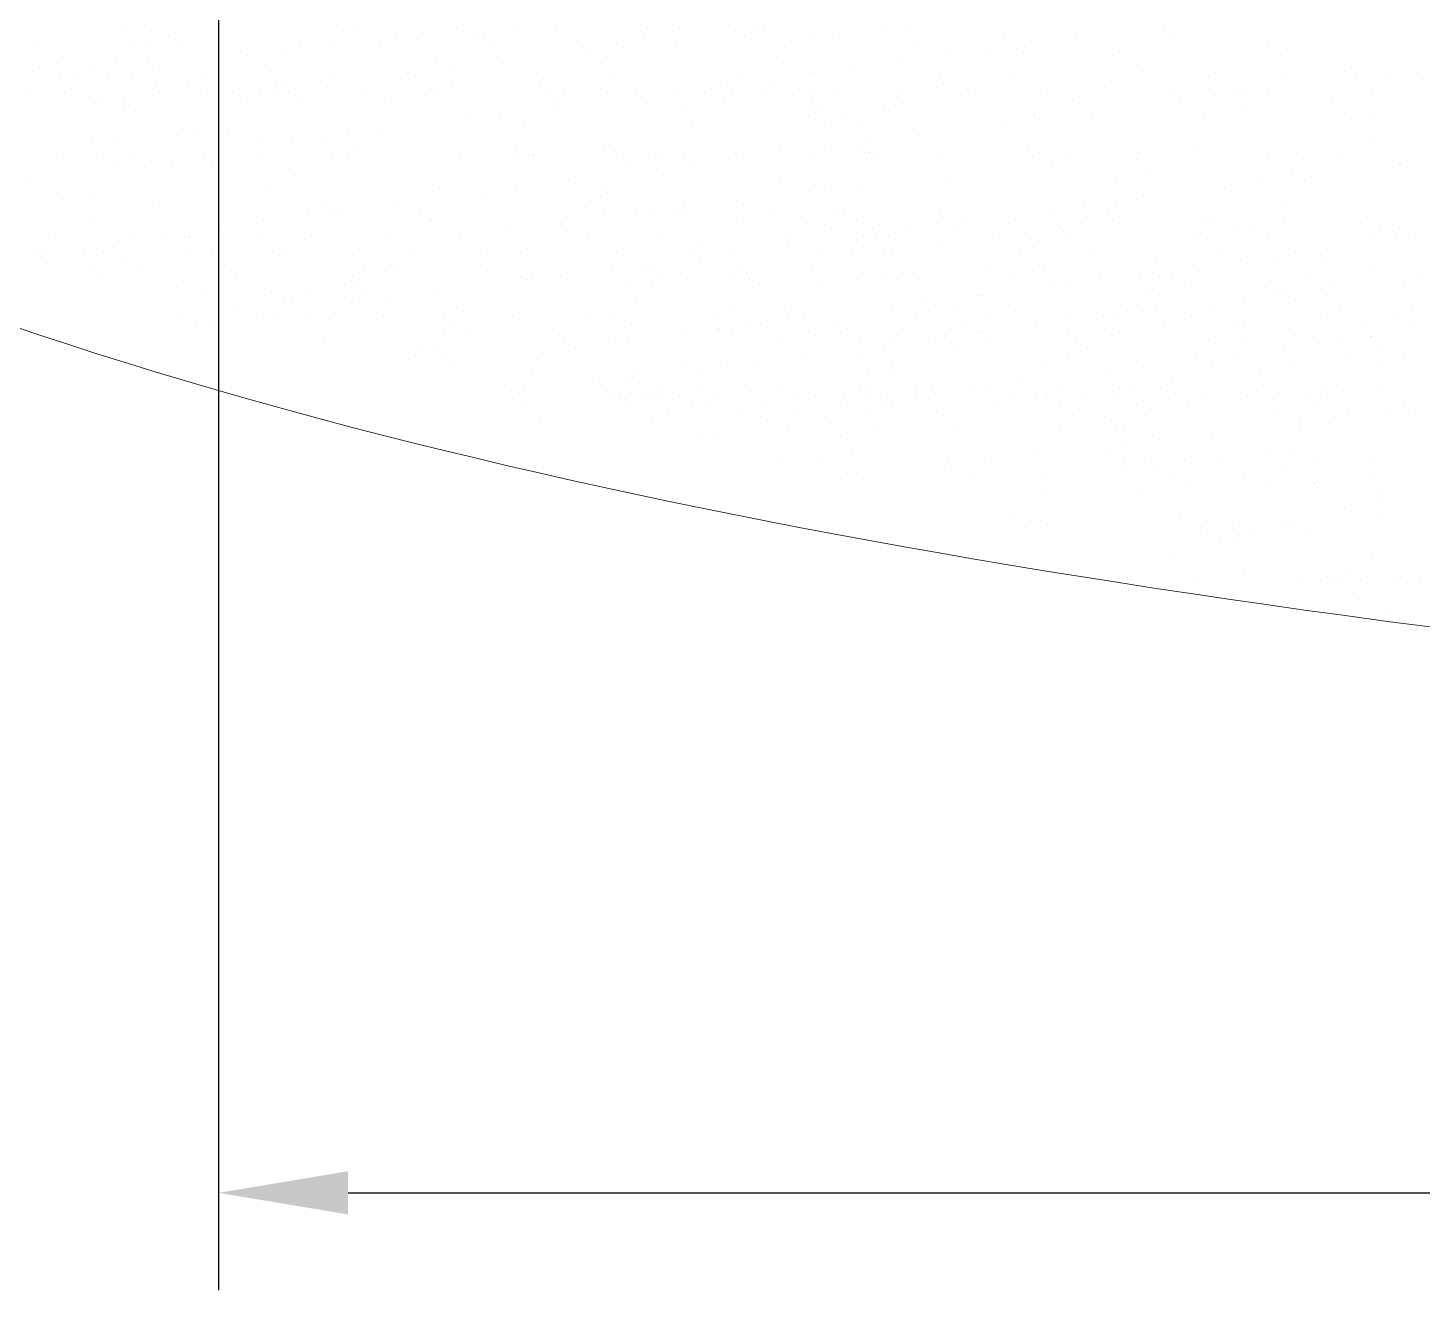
# Model space of a CAD drawing. Header units: millimetres. Extents: x 3165 to 3759, y 1184 to 1604.
# Drawn here: x 3245.14 to 3266.63, y 1359.72 to 1379.19 of the extents above; entities that cross this region are included whole.
import ezdxf

# ---------------------------------------------------------------- set-up
doc = ezdxf.new("R2010")
doc.units = ezdxf.units.MM
doc.layers.add('2', color=2, linetype='Continuous', lineweight=18, true_color=0xffff00)
doc.layers.add('LAYER2', color=2, linetype='Continuous', lineweight=25)

msp = doc.modelspace()

# ---------------------------------------------------------------- linework, layer by layer
at = {"layer": '2'}
for p, q in [((3246.651, 1379.185), (3246.651, 1379.185)), ((3247.043, 1379.145), (3247.043, 1379.145)), ((3247.301, 1379.052), (3247.301, 1379.052)), ((3250.002, 1379.149), (3250.002, 1379.149)), ((3250.158, 1379.151), (3250.158, 1379.151)), ((3250.812, 1379.09), (3250.812, 1379.09)), ((3251.223, 1379.117), (3251.223, 1379.117)), ((3251.744, 1379.185), (3251.744, 1379.185)), ((3252.029, 1379.081), (3252.029, 1379.081)), ((3252.165, 1379.061), (3252.165, 1379.061)), ((3252.619, 1379.182), (3252.619, 1379.182)), ((3253.272, 1379.156), (3253.272, 1379.156)), ((3254.646, 1379.114), (3254.646, 1379.114)), ((3254.689, 1379.17), (3254.689, 1379.17)), ((3255.177, 1379.17), (3255.177, 1379.17)), ((3256.041, 1379.142), (3256.041, 1379.142)), ((3256.193, 1379.073), (3256.193, 1379.073)), ((3256.386, 1379.162), (3256.386, 1379.162)), ((3256.498, 1379.164), (3256.498, 1379.164)), ((3257.204, 1379.102), (3257.204, 1379.102)), ((3257.545, 1379.044), (3257.545, 1379.044)), ((3258.374, 1379.176), (3258.374, 1379.176)), ((3258.69, 1379.136), (3258.69, 1379.136)), ((3260.194, 1379.038), (3260.194, 1379.038)), ((3262.668, 1379.184), (3262.668, 1379.184)), ((3262.75, 1379.048), (3262.75, 1379.048)), ((3245.221, 1378.903), (3245.221, 1378.903)), ((3246.77, 1378.996), (3246.77, 1378.996)), ((3247.031, 1378.919), (3247.031, 1378.919)), ((3247.465, 1378.876), (3247.465, 1378.876)), ((3249.052, 1378.831), (3249.052, 1378.831)), ((3249.328, 1378.983), (3249.328, 1378.983)), ((3249.865, 1378.938), (3249.865, 1378.938)), ((3250.579, 1378.882), (3250.579, 1378.882)), ((3252.317, 1378.992), (3252.317, 1378.992)), ((3253.693, 1378.888), (3253.693, 1378.888)), ((3253.806, 1378.809), (3253.806, 1378.809)), ((3254.327, 1378.878), (3254.327, 1378.878)), ((3255.14, 1378.985), (3255.14, 1378.985)), ((3256.808, 1378.893), (3256.808, 1378.893)), ((3258.874, 1378.967), (3258.874, 1378.967)), ((3259.976, 1378.83), (3259.976, 1378.83)), ((3260.379, 1378.869), (3260.379, 1378.869)), ((3260.497, 1378.899), (3260.497, 1378.899)), ((3261.31, 1379.006), (3261.31, 1379.006)), ((3264.255, 1378.95), (3264.255, 1378.95)), ((3264.557, 1378.853), (3264.557, 1378.853)), ((3245.673, 1378.74), (3245.673, 1378.74)), ((3246.5, 1378.682), (3246.5, 1378.682)), ((3246.995, 1378.656), (3246.995, 1378.656)), ((3247.173, 1378.584), (3247.173, 1378.584)), ((3248.531, 1378.762), (3248.531, 1378.762)), ((3248.804, 1378.616), (3248.804, 1378.616)), ((3251.422, 1378.65), (3251.422, 1378.65)), ((3252.448, 1378.631), (3252.448, 1378.631)), ((3253.98, 1378.638), (3253.98, 1378.638)), ((3256.681, 1378.735), (3256.681, 1378.735)), ((3258.618, 1378.651), (3258.618, 1378.651)), ((3259.298, 1378.768), (3259.298, 1378.768)), ((3261.856, 1378.756), (3261.856, 1378.756)), ((3245.212, 1378.51), (3245.212, 1378.51)), ((3245.62, 1378.425), (3245.62, 1378.425)), ((3245.84, 1378.408), (3245.84, 1378.408)), ((3246.103, 1378.519), (3246.103, 1378.519)), ((3246.36, 1378.477), (3246.36, 1378.477)), ((3246.75, 1378.478), (3246.75, 1378.478)), ((3247.622, 1378.381), (3247.622, 1378.381)), ((3247.877, 1378.469), (3247.877, 1378.469)), ((3249.865, 1378.484), (3249.865, 1378.484)), ((3250.991, 1378.475), (3250.991, 1378.475)), ((3251.114, 1378.455), (3251.114, 1378.455)), ((3251.635, 1378.524), (3251.635, 1378.524)), ((3252.979, 1378.489), (3252.979, 1378.489)), ((3254.105, 1378.481), (3254.105, 1378.481)), ((3256.093, 1378.495), (3256.093, 1378.495)), ((3257.219, 1378.486), (3257.219, 1378.486)), ((3257.284, 1378.476), (3257.284, 1378.476)), ((3257.805, 1378.544), (3257.805, 1378.544)), ((3259.207, 1378.5), (3259.207, 1378.5)), ((3260.333, 1378.492), (3260.333, 1378.492)), ((3262.321, 1378.506), (3262.321, 1378.506)), ((3263.447, 1378.498), (3263.447, 1378.498)), ((3264.466, 1378.397), (3264.466, 1378.397)), ((3265.435, 1378.512), (3265.435, 1378.512)), ((3265.604, 1378.421), (3265.604, 1378.421)), ((3266.124, 1378.489), (3266.124, 1378.489)), ((3266.561, 1378.503), (3266.561, 1378.503)), ((3245.184, 1378.195), (3245.184, 1378.195)), ((3245.805, 1378.257), (3245.805, 1378.257)), ((3247.125, 1378.328), (3247.125, 1378.328)), ((3247.172, 1378.209), (3247.172, 1378.209)), ((3247.806, 1378.212), (3247.806, 1378.212)), ((3248.298, 1378.201), (3248.298, 1378.201)), ((3248.712, 1378.16), (3248.712, 1378.16)), ((3248.943, 1378.169), (3248.943, 1378.169)), ((3248.974, 1378.352), (3248.974, 1378.352)), ((3249.126, 1378.283), (3249.126, 1378.283)), ((3249.159, 1378.184), (3249.159, 1378.184)), ((3249.756, 1378.276), (3249.756, 1378.276)), ((3250.286, 1378.215), (3250.286, 1378.215)), ((3251.412, 1378.206), (3251.412, 1378.206)), ((3251.682, 1378.293), (3251.682, 1378.293)), ((3253.035, 1378.264), (3253.035, 1378.264)), ((3253.187, 1378.195), (3253.187, 1378.195)), ((3253.4, 1378.221), (3253.4, 1378.221)), ((3253.971, 1378.245), (3253.971, 1378.245)), ((3254.527, 1378.212), (3254.527, 1378.212)), ((3255.113, 1378.19), (3255.113, 1378.19)), ((3255.684, 1378.258), (3255.684, 1378.258)), ((3255.926, 1378.297), (3255.926, 1378.297)), ((3255.999, 1378.177), (3255.999, 1378.177)), ((3256.515, 1378.226), (3256.515, 1378.226)), ((3256.589, 1378.278), (3256.589, 1378.278)), ((3257.036, 1378.23), (3257.036, 1378.23)), ((3257.188, 1378.161), (3257.188, 1378.161)), ((3257.641, 1378.218), (3257.641, 1378.218)), ((3258.616, 1378.21), (3258.616, 1378.21)), ((3259.147, 1378.266), (3259.147, 1378.266)), ((3259.629, 1378.232), (3259.629, 1378.232)), ((3259.744, 1378.17), (3259.744, 1378.17)), ((3260.755, 1378.223), (3260.755, 1378.223)), ((3261.848, 1378.363), (3261.848, 1378.363)), ((3262.743, 1378.237), (3262.743, 1378.237)), ((3263.869, 1378.229), (3263.869, 1378.229)), ((3264.246, 1378.242), (3264.246, 1378.242)), ((3265.857, 1378.243), (3265.857, 1378.243)), ((3246.095, 1378.126), (3246.095, 1378.126)), ((3246.231, 1378.06), (3246.231, 1378.06)), ((3246.621, 1378.081), (3246.621, 1378.081)), ((3246.632, 1378.011), (3246.632, 1378.011)), ((3248.423, 1378.101), (3248.423, 1378.101)), ((3249.311, 1378.115), (3249.311, 1378.115)), ((3250.74, 1378.091), (3250.74, 1378.091)), ((3251.271, 1378.147), (3251.271, 1378.147)), ((3253.234, 1377.942), (3253.234, 1377.942)), ((3253.298, 1378.079), (3253.298, 1378.079)), ((3254.593, 1378.121), (3254.593, 1378.121)), ((3255.868, 1378.089), (3255.868, 1378.089)), ((3257.2, 1377.935), (3257.2, 1377.935)), ((3257.221, 1378.061), (3257.221, 1378.061)), ((3257.373, 1377.992), (3257.373, 1377.992)), ((3258.509, 1377.989), (3258.509, 1377.989)), ((3258.541, 1378.132), (3258.541, 1378.132)), ((3261.249, 1378.072), (3261.249, 1378.072)), ((3262.912, 1378.067), (3262.912, 1378.067)), ((3263.433, 1378.135), (3263.433, 1378.135)), ((3263.746, 1378.136), (3263.746, 1378.136)), ((3263.93, 1377.967), (3263.93, 1377.967)), ((3265.25, 1378.038), (3265.25, 1378.038)), ((3246.805, 1377.912), (3246.805, 1377.912)), ((3251.901, 1377.767), (3251.901, 1377.767)), ((3252.421, 1377.835), (3252.421, 1377.835)), ((3255.212, 1377.921), (3255.212, 1377.921)), ((3255.391, 1377.746), (3255.391, 1377.746)), ((3257.176, 1377.814), (3257.176, 1377.814)), ((3257.696, 1377.882), (3257.696, 1377.882)), ((3257.95, 1377.733), (3257.95, 1377.733)), ((3258.326, 1377.926), (3258.326, 1377.926)), ((3260.65, 1377.831), (3260.65, 1377.831)), ((3260.741, 1377.781), (3260.741, 1377.781)), ((3261.554, 1377.888), (3261.554, 1377.888)), ((3263.268, 1377.864), (3263.268, 1377.864)), ((3265.435, 1377.869), (3265.435, 1377.869)), ((3265.826, 1377.852), (3265.826, 1377.852)), ((3246.481, 1377.509), (3246.481, 1377.509)), ((3247.515, 1377.627), (3247.515, 1377.627)), ((3247.709, 1377.569), (3247.709, 1377.569)), ((3248.229, 1377.638), (3248.229, 1377.638)), ((3250.073, 1377.615), (3250.073, 1377.615)), ((3250.543, 1377.588), (3250.543, 1377.588)), ((3252.774, 1377.712), (3252.774, 1377.712)), ((3257.419, 1377.677), (3257.419, 1377.677)), ((3258.862, 1377.533), (3258.862, 1377.533)), ((3260.22, 1377.712), (3260.22, 1377.712)), ((3246.12, 1377.406), (3246.12, 1377.406)), ((3248.676, 1377.415), (3248.676, 1377.415)), ((3249.209, 1377.412), (3249.209, 1377.412)), ((3249.73, 1377.481), (3249.73, 1377.481)), ((3250.181, 1377.317), (3250.181, 1377.317)), ((3252.678, 1377.381), (3252.678, 1377.381)), ((3254.03, 1377.352), (3254.03, 1377.352)), ((3256.738, 1377.292), (3256.738, 1377.292)), ((3257.529, 1377.358), (3257.529, 1377.358)), ((3257.941, 1377.341), (3257.941, 1377.341)), ((3258.049, 1377.426), (3258.049, 1377.426)), ((3260.559, 1377.374), (3260.559, 1377.374)), ((3263.117, 1377.362), (3263.117, 1377.362)), ((3265.818, 1377.459), (3265.818, 1377.459)), ((3245.576, 1377.236), (3245.576, 1377.236)), ((3246.305, 1377.237), (3246.305, 1377.237)), ((3246.702, 1377.228), (3246.702, 1377.228)), ((3247.038, 1377.127), (3247.038, 1377.127)), ((3247.364, 1377.125), (3247.364, 1377.125)), ((3247.851, 1377.234), (3247.851, 1377.234)), ((3248.69, 1377.242), (3248.69, 1377.242)), ((3249.816, 1377.233), (3249.816, 1377.233)), ((3250.065, 1377.222), (3250.065, 1377.222)), ((3251.804, 1377.248), (3251.804, 1377.248)), ((3252.682, 1377.256), (3252.682, 1377.256)), ((3252.862, 1377.212), (3252.862, 1377.212)), ((3252.931, 1377.239), (3252.931, 1377.239)), ((3254.182, 1377.283), (3254.182, 1377.283)), ((3254.215, 1377.183), (3254.215, 1377.183)), ((3254.367, 1377.114), (3254.367, 1377.114)), ((3254.709, 1377.187), (3254.709, 1377.187)), ((3254.919, 1377.253), (3254.919, 1377.253)), ((3255.24, 1377.243), (3255.24, 1377.243)), ((3256.045, 1377.245), (3256.045, 1377.245)), ((3256.17, 1377.179), (3256.17, 1377.179)), ((3257.267, 1377.175), (3257.267, 1377.175)), ((3258.033, 1377.259), (3258.033, 1377.259)), ((3258.091, 1377.264), (3258.091, 1377.264)), ((3258.243, 1377.195), (3258.243, 1377.195)), ((3259.159, 1377.25), (3259.159, 1377.25)), ((3260.74, 1377.258), (3260.74, 1377.258)), ((3260.924, 1377.089), (3260.924, 1377.089)), ((3261.147, 1377.265), (3261.147, 1377.265)), ((3262.244, 1377.16), (3262.244, 1377.16)), ((3262.273, 1377.256), (3262.273, 1377.256)), ((3264.261, 1377.27), (3264.261, 1377.27)), ((3264.8, 1377.169), (3264.8, 1377.169)), ((3265.387, 1377.262), (3265.387, 1377.262)), ((3245.159, 1376.879), (3245.159, 1376.879)), ((3246.517, 1377.058), (3246.517, 1377.058)), ((3247.985, 1377.073), (3247.985, 1377.073)), ((3249.179, 1377.017), (3249.179, 1377.017)), ((3254.837, 1377.003), (3254.837, 1377.003)), ((3255.357, 1377.072), (3255.357, 1377.072)), ((3262.428, 1376.991), (3262.428, 1376.991)), ((3264.62, 1376.926), (3264.62, 1376.926)), ((3264.923, 1376.892), (3264.923, 1376.892)), ((3266.282, 1377.071), (3266.282, 1377.071)), ((3266.305, 1377.072), (3266.305, 1377.072)), ((3248.867, 1376.69), (3248.867, 1376.69)), ((3251.485, 1376.723), (3251.485, 1376.723)), ((3252.145, 1376.649), (3252.145, 1376.649)), ((3252.666, 1376.718), (3252.666, 1376.718)), ((3253.479, 1376.825), (3253.479, 1376.825)), ((3254.043, 1376.711), (3254.043, 1376.711)), ((3254.079, 1376.652), (3254.079, 1376.652)), ((3256.744, 1376.808), (3256.744, 1376.808)), ((3257.194, 1376.658), (3257.194, 1376.658)), ((3257.42, 1376.696), (3257.42, 1376.696)), ((3257.94, 1376.765), (3257.94, 1376.765)), ((3259.361, 1376.841), (3259.361, 1376.841)), ((3261.919, 1376.829), (3261.919, 1376.829)), ((3263.59, 1376.717), (3263.59, 1376.717)), ((3264.11, 1376.785), (3264.11, 1376.785)), ((3245.67, 1376.537), (3245.67, 1376.537)), ((3246.166, 1376.592), (3246.166, 1376.592)), ((3247.175, 1376.44), (3247.175, 1376.44)), ((3249.672, 1376.503), (3249.672, 1376.503)), ((3250.787, 1376.47), (3250.787, 1376.47)), ((3256.062, 1376.517), (3256.062, 1376.517)), ((3261.419, 1376.431), (3261.419, 1376.431)), ((3261.911, 1376.436), (3261.911, 1376.436)), ((3262.232, 1376.538), (3262.232, 1376.538)), ((3264.529, 1376.47), (3264.529, 1376.47)), ((3248.775, 1376.233), (3248.775, 1376.233)), ((3249.453, 1376.295), (3249.453, 1376.295)), ((3249.856, 1376.334), (3249.856, 1376.334)), ((3249.974, 1376.363), (3249.974, 1376.363)), ((3251.176, 1376.405), (3251.176, 1376.405)), ((3251.334, 1376.221), (3251.334, 1376.221)), ((3251.36, 1376.236), (3251.36, 1376.236)), ((3253.732, 1376.415), (3253.732, 1376.415)), ((3254.034, 1376.318), (3254.034, 1376.318)), ((3254.501, 1376.384), (3254.501, 1376.384)), ((3254.728, 1376.342), (3254.728, 1376.342)), ((3255.085, 1376.386), (3255.085, 1376.386)), ((3255.237, 1376.317), (3255.237, 1376.317)), ((3255.249, 1376.41), (3255.249, 1376.41)), ((3256.062, 1376.25), (3256.062, 1376.25)), ((3256.652, 1376.351), (3256.652, 1376.351)), ((3257.615, 1376.389), (3257.615, 1376.389)), ((3257.734, 1376.38), (3257.734, 1376.38)), ((3259.21, 1376.339), (3259.21, 1376.339)), ((3259.238, 1376.283), (3259.238, 1376.283)), ((3260.898, 1376.362), (3260.898, 1376.362)), ((3261.794, 1376.292), (3261.794, 1376.292)), ((3265.795, 1376.257), (3265.795, 1376.257)), ((3246.158, 1376.2), (3246.158, 1376.2)), ((3247.282, 1376.009), (3247.282, 1376.009)), ((3248.095, 1376.116), (3248.095, 1376.116)), ((3252.557, 1376.056), (3252.557, 1376.056)), ((3253.361, 1376.152), (3253.361, 1376.152)), ((3253.37, 1376.163), (3253.37, 1376.163)), ((3257.145, 1376.169), (3257.145, 1376.169)), ((3257.421, 1376.158), (3257.421, 1376.158)), ((3257.918, 1376.211), (3257.918, 1376.211)), ((3258.206, 1376.008), (3258.206, 1376.008)), ((3258.271, 1376.16), (3258.271, 1376.16)), ((3258.727, 1376.076), (3258.727, 1376.076)), ((3259.422, 1376.114), (3259.422, 1376.114)), ((3259.54, 1376.183), (3259.54, 1376.183)), ((3260.259, 1376.175), (3260.259, 1376.175)), ((3260.52, 1376.034), (3260.52, 1376.034)), ((3261.041, 1376.102), (3261.041, 1376.102)), ((3261.111, 1376.067), (3261.111, 1376.067)), ((3261.385, 1376.166), (3261.385, 1376.166)), ((3261.854, 1376.209), (3261.854, 1376.209)), ((3263.129, 1376.002), (3263.129, 1376.002)), ((3263.298, 1376.194), (3263.298, 1376.194)), ((3263.373, 1376.18), (3263.373, 1376.18)), ((3263.728, 1376.1), (3263.728, 1376.1)), ((3263.978, 1376.133), (3263.978, 1376.133)), ((3264.499, 1376.172), (3264.499, 1376.172)), ((3265.98, 1376.089), (3265.98, 1376.089)), ((3266.243, 1376.008), (3266.243, 1376.008)), ((3266.286, 1376.088), (3266.286, 1376.088)), ((3245.57, 1375.959), (3245.57, 1375.959)), ((3246.457, 1375.802), (3246.457, 1375.802)), ((3246.762, 1375.94), (3246.762, 1375.94)), ((3247.558, 1375.974), (3247.558, 1375.974)), ((3247.624, 1375.958), (3247.624, 1375.958)), ((3248.684, 1375.965), (3248.684, 1375.965)), ((3249.409, 1375.929), (3249.409, 1375.929)), ((3250.672, 1375.979), (3250.672, 1375.979)), ((3251.798, 1375.971), (3251.798, 1375.971)), ((3252.837, 1375.785), (3252.837, 1375.785)), ((3253.786, 1375.985), (3253.786, 1375.985)), ((3254.912, 1375.976), (3254.912, 1375.976)), ((3255.454, 1375.819), (3255.454, 1375.819)), ((3256.848, 1375.829), (3256.848, 1375.829)), ((3256.901, 1375.991), (3256.901, 1375.991)), ((3258.013, 1375.807), (3258.013, 1375.807)), ((3258.027, 1375.982), (3258.027, 1375.982)), ((3258.41, 1375.97), (3258.41, 1375.97)), ((3259.162, 1375.855), (3259.162, 1375.855)), ((3260.015, 1375.996), (3260.015, 1375.996)), ((3260.713, 1375.904), (3260.713, 1375.904)), ((3261.141, 1375.988), (3261.141, 1375.988)), ((3263.331, 1375.937), (3263.331, 1375.937)), ((3264.255, 1375.993), (3264.255, 1375.993)), ((3265.889, 1375.925), (3265.889, 1375.925)), ((3266.526, 1375.953), (3266.526, 1375.953)), ((3245.237, 1375.72), (3245.237, 1375.72)), ((3245.403, 1375.761), (3245.403, 1375.761)), ((3245.992, 1375.691), (3245.992, 1375.691)), ((3246.303, 1375.736), (3246.303, 1375.736)), ((3246.666, 1375.625), (3246.666, 1375.625)), ((3247.578, 1375.7), (3247.578, 1375.7)), ((3247.98, 1375.705), (3247.98, 1375.705)), ((3249.023, 1375.674), (3249.023, 1375.674)), ((3249.106, 1375.696), (3249.106, 1375.696)), ((3250.136, 1375.688), (3250.136, 1375.688)), ((3251.094, 1375.711), (3251.094, 1375.711)), ((3252.22, 1375.702), (3252.22, 1375.702)), ((3254.208, 1375.716), (3254.208, 1375.716)), ((3255.334, 1375.708), (3255.334, 1375.708)), ((3255.515, 1375.653), (3255.515, 1375.653)), ((3256.035, 1375.722), (3256.035, 1375.722)), ((3257.322, 1375.722), (3257.322, 1375.722)), ((3257.828, 1375.679), (3257.828, 1375.679)), ((3258.349, 1375.748), (3258.349, 1375.748)), ((3258.448, 1375.713), (3258.448, 1375.713)), ((3260.436, 1375.728), (3260.436, 1375.728)), ((3261.562, 1375.719), (3261.562, 1375.719)), ((3263.55, 1375.733), (3263.55, 1375.733)), ((3263.834, 1375.599), (3263.834, 1375.599)), ((3264.355, 1375.667), (3264.355, 1375.667)), ((3264.677, 1375.725), (3264.677, 1375.725)), ((3265.168, 1375.774), (3265.168, 1375.774)), ((3245.422, 1375.551), (3245.422, 1375.551)), ((3246.155, 1375.482), (3246.155, 1375.482)), ((3246.85, 1375.456), (3246.85, 1375.456)), ((3248.17, 1375.528), (3248.17, 1375.528)), ((3248.354, 1375.359), (3248.354, 1375.359)), ((3250.147, 1375.359), (3250.147, 1375.359)), ((3250.323, 1375.424), (3250.323, 1375.424)), ((3250.726, 1375.537), (3250.726, 1375.537)), ((3250.843, 1375.493), (3250.843, 1375.493)), ((3252.23, 1375.439), (3252.23, 1375.439)), ((3252.905, 1375.411), (3252.905, 1375.411)), ((3253.343, 1375.368), (3253.343, 1375.368)), ((3254.156, 1375.475), (3254.156, 1375.475)), ((3254.654, 1375.449), (3254.654, 1375.449)), ((3254.727, 1375.503), (3254.727, 1375.503)), ((3256.019, 1375.416), (3256.019, 1375.416)), ((3256.08, 1375.474), (3256.08, 1375.474)), ((3256.232, 1375.405), (3256.232, 1375.405)), ((3257.212, 1375.437), (3257.212, 1375.437)), ((3258.004, 1375.414), (3258.004, 1375.414)), ((3258.291, 1375.361), (3258.291, 1375.361)), ((3258.618, 1375.415), (3258.618, 1375.415)), ((3258.788, 1375.414), (3258.788, 1375.414)), ((3259.913, 1375.534), (3259.913, 1375.534)), ((3260.622, 1375.447), (3260.622, 1375.447)), ((3260.788, 1375.424), (3260.788, 1375.424)), ((3262.476, 1375.42), (3262.476, 1375.42)), ((3262.531, 1375.568), (3262.531, 1375.568)), ((3262.789, 1375.38), (3262.789, 1375.38)), ((3263.18, 1375.435), (3263.18, 1375.435)), ((3265.089, 1375.555), (3265.089, 1375.555)), ((3265.881, 1375.532), (3265.881, 1375.532)), ((3266.582, 1375.393), (3266.582, 1375.393)), ((3246.294, 1375.343), (3246.294, 1375.343)), ((3247.427, 1375.198), (3247.427, 1375.198)), ((3247.826, 1375.141), (3247.826, 1375.141)), ((3250.128, 1375.295), (3250.128, 1375.295)), ((3250.167, 1375.247), (3250.167, 1375.247)), ((3252.745, 1375.329), (3252.745, 1375.329)), ((3252.823, 1375.299), (3252.823, 1375.299)), ((3254.414, 1375.28), (3254.414, 1375.28)), ((3254.772, 1375.26), (3254.772, 1375.26)), ((3254.912, 1375.334), (3254.912, 1375.334)), ((3255.303, 1375.316), (3255.303, 1375.316)), ((3256.264, 1375.305), (3256.264, 1375.305)), ((3256.416, 1375.236), (3256.416, 1375.236)), ((3257.33, 1375.248), (3257.33, 1375.248)), ((3260.292, 1375.316), (3260.292, 1375.316)), ((3260.972, 1375.255), (3260.972, 1375.255)), ((3261.142, 1375.244), (3261.142, 1375.244)), ((3261.663, 1375.313), (3261.663, 1375.313)), ((3262.292, 1375.326), (3262.292, 1375.326)), ((3262.476, 1375.157), (3262.476, 1375.157)), ((3262.974, 1375.211), (3262.974, 1375.211)), ((3264.294, 1375.282), (3264.294, 1375.282)), ((3264.848, 1375.336), (3264.848, 1375.336)), ((3265.08, 1375.163), (3265.08, 1375.163)), ((3265.223, 1375.214), (3265.223, 1375.214)), ((3266.352, 1375.238), (3266.352, 1375.238)), ((3248.9, 1375.115), (3248.9, 1375.115)), ((3249.084, 1374.946), (3249.084, 1374.946)), ((3249.202, 1375.016), (3249.202, 1375.016)), ((3249.439, 1375.058), (3249.439, 1375.058)), ((3250.131, 1374.945), (3250.131, 1374.945)), ((3250.138, 1374.966), (3250.138, 1374.966)), ((3250.352, 1375.078), (3250.352, 1375.078)), ((3250.652, 1375.013), (3250.652, 1375.013)), ((3251.427, 1375.073), (3251.427, 1375.073)), ((3251.465, 1375.12), (3251.465, 1375.12)), ((3254.503, 1374.947), (3254.503, 1374.947)), ((3258.971, 1374.959), (3258.971, 1374.959)), ((3259.784, 1375.066), (3259.784, 1375.066)), ((3259.821, 1375.078), (3259.821, 1375.078)), ((3262.379, 1375.065), (3262.379, 1375.065)), ((3263.89, 1375.038), (3263.89, 1375.038)), ((3264.41, 1375.107), (3264.41, 1375.107)), ((3264.478, 1375.113), (3264.478, 1375.113)), ((3264.683, 1375), (3264.683, 1375)), ((3247.51, 1374.724), (3247.51, 1374.724)), ((3248.389, 1374.909), (3248.389, 1374.909)), ((3248.773, 1374.766), (3248.773, 1374.766)), ((3248.93, 1374.763), (3248.93, 1374.763)), ((3249.498, 1374.738), (3249.498, 1374.738)), ((3249.861, 1374.79), (3249.861, 1374.79)), ((3250.624, 1374.729), (3250.624, 1374.729)), ((3251.548, 1374.796), (3251.548, 1374.796)), ((3251.849, 1374.804), (3251.849, 1374.804)), ((3252.612, 1374.744), (3252.612, 1374.744)), ((3253.738, 1374.735), (3253.738, 1374.735)), ((3254.106, 1374.784), (3254.106, 1374.784)), ((3255.726, 1374.749), (3255.726, 1374.749)), ((3256.012, 1374.901), (3256.012, 1374.901)), ((3256.807, 1374.881), (3256.807, 1374.881)), ((3256.852, 1374.741), (3256.852, 1374.741)), ((3257.092, 1374.711), (3257.092, 1374.711)), ((3258.451, 1374.89), (3258.451, 1374.89)), ((3258.84, 1374.755), (3258.84, 1374.755)), ((3259.127, 1374.906), (3259.127, 1374.906)), ((3259.424, 1374.915), (3259.424, 1374.915)), ((3259.966, 1374.746), (3259.966, 1374.746)), ((3260.253, 1374.898), (3260.253, 1374.898)), ((3261.718, 1374.752), (3261.718, 1374.752)), ((3261.954, 1374.761), (3261.954, 1374.761)), ((3261.982, 1374.902), (3261.982, 1374.902)), ((3262.241, 1374.912), (3262.241, 1374.912)), ((3262.531, 1374.859), (3262.531, 1374.859)), ((3263.081, 1374.752), (3263.081, 1374.752)), ((3263.367, 1374.903), (3263.367, 1374.903)), ((3265.069, 1374.766), (3265.069, 1374.766)), ((3265.355, 1374.918), (3265.355, 1374.918)), ((3266.195, 1374.758), (3266.195, 1374.758)), ((3266.481, 1374.909), (3266.481, 1374.909)), ((3247.72, 1374.659), (3247.72, 1374.659)), ((3247.96, 1374.659), (3247.96, 1374.659)), ((3251.721, 1374.625), (3251.721, 1374.625)), ((3253.226, 1374.527), (3253.226, 1374.527)), ((3254.446, 1374.618), (3254.446, 1374.618)), ((3255.759, 1374.536), (3255.759, 1374.536)), ((3255.782, 1374.536), (3255.782, 1374.536)), ((3256.006, 1374.512), (3256.006, 1374.512)), ((3256.279, 1374.604), (3256.279, 1374.604)), ((3256.434, 1374.632), (3256.434, 1374.632)), ((3257.56, 1374.623), (3257.56, 1374.623)), ((3257.781, 1374.546), (3257.781, 1374.546)), ((3258.624, 1374.545), (3258.624, 1374.545)), ((3259.548, 1374.638), (3259.548, 1374.638)), ((3259.783, 1374.502), (3259.783, 1374.502)), ((3259.84, 1374.505), (3259.84, 1374.505)), ((3260.674, 1374.629), (3260.674, 1374.629)), ((3261.182, 1374.533), (3261.182, 1374.533)), ((3261.198, 1374.684), (3261.198, 1374.684)), ((3261.974, 1374.51), (3261.974, 1374.51)), ((3262.662, 1374.643), (3262.662, 1374.643)), ((3263.789, 1374.635), (3263.789, 1374.635)), ((3263.883, 1374.63), (3263.883, 1374.63)), ((3264.592, 1374.543), (3264.592, 1374.543)), ((3265.777, 1374.649), (3265.777, 1374.649)), ((3266.5, 1374.664), (3266.5, 1374.664)), ((3249.717, 1374.378), (3249.717, 1374.378)), ((3251.221, 1374.281), (3251.221, 1374.281)), ((3251.397, 1374.294), (3251.397, 1374.294)), ((3251.558, 1374.467), (3251.558, 1374.467)), ((3251.906, 1374.456), (3251.906, 1374.456)), ((3253.41, 1374.358), (3253.41, 1374.358)), ((3254.097, 1374.391), (3254.097, 1374.391)), ((3254.401, 1374.357), (3254.401, 1374.357)), ((3255.284, 1374.483), (3255.284, 1374.483)), ((3256.715, 1374.425), (3256.715, 1374.425)), ((3257.286, 1374.439), (3257.286, 1374.439)), ((3257.966, 1374.377), (3257.966, 1374.377)), ((3258.506, 1374.329), (3258.506, 1374.329)), ((3259.027, 1374.398), (3259.027, 1374.398)), ((3259.273, 1374.412), (3259.273, 1374.412)), ((3259.286, 1374.449), (3259.286, 1374.449)), ((3259.967, 1374.333), (3259.967, 1374.333)), ((3261.288, 1374.404), (3261.288, 1374.404)), ((3261.842, 1374.458), (3261.842, 1374.458)), ((3263.346, 1374.36), (3263.346, 1374.36)), ((3263.844, 1374.414), (3263.844, 1374.414)), ((3265.032, 1374.317), (3265.032, 1374.317)), ((3265.348, 1374.316), (3265.348, 1374.316)), ((3265.843, 1374.424), (3265.843, 1374.424)), ((3265.845, 1374.424), (3265.845, 1374.424)), ((3251.001, 1374.074), (3251.001, 1374.074)), ((3251.521, 1374.143), (3251.521, 1374.143)), ((3253.067, 1374.181), (3253.067, 1374.181)), ((3253.588, 1374.25), (3253.588, 1374.25)), ((3257.148, 1374.151), (3257.148, 1374.151)), ((3258.001, 1374.154), (3258.001, 1374.154)), ((3258.342, 1374.228), (3258.342, 1374.228)), ((3259.47, 1374.28), (3259.47, 1374.28)), ((3261.174, 1374.14), (3261.174, 1374.14)), ((3261.472, 1374.235), (3261.472, 1374.235)), ((3263.154, 1374.07), (3263.154, 1374.07)), ((3263.791, 1374.173), (3263.791, 1374.173)), ((3264.512, 1374.249), (3264.512, 1374.249)), ((3265.468, 1374.096), (3265.468, 1374.096)), ((3266.028, 1374.255), (3266.028, 1374.255)), ((3266.349, 1374.161), (3266.349, 1374.161)), ((3251.709, 1374.002), (3251.709, 1374.002)), ((3252.9, 1373.859), (3252.9, 1373.859)), ((3255.283, 1373.948), (3255.283, 1373.948)), ((3255.517, 1373.892), (3255.517, 1373.892)), ((3255.814, 1373.975), (3255.814, 1373.975)), ((3256.335, 1374.044), (3256.335, 1374.044)), ((3258.076, 1373.88), (3258.076, 1373.88)), ((3258.423, 1373.885), (3258.423, 1373.885)), ((3258.473, 1374.043), (3258.473, 1374.043)), ((3260.776, 1373.977), (3260.776, 1373.977)), ((3261.82, 1373.894), (3261.82, 1373.894)), ((3262.341, 1373.963), (3262.341, 1373.963)), ((3263.394, 1374.01), (3263.394, 1374.01)), ((3264.134, 1373.92), (3264.134, 1373.92)), ((3264.655, 1373.989), (3264.655, 1373.989)), ((3265.952, 1373.998), (3265.952, 1373.998)), ((3252.776, 1373.659), (3252.776, 1373.659)), ((3253.95, 1373.772), (3253.95, 1373.772)), ((3253.976, 1373.688), (3253.976, 1373.688)), ((3254.374, 1373.798), (3254.374, 1373.798)), ((3254.456, 1373.796), (3254.456, 1373.796)), ((3254.47, 1373.841), (3254.47, 1373.841)), ((3254.838, 1373.659), (3254.838, 1373.659)), ((3257.952, 1373.665), (3257.952, 1373.665)), ((3259.078, 1373.656), (3259.078, 1373.656)), ((3260.462, 1373.716), (3260.462, 1373.716)), ((3261.066, 1373.671), (3261.066, 1373.671)), ((3262.193, 1373.662), (3262.193, 1373.662)), ((3262.594, 1373.641), (3262.594, 1373.641)), ((3262.776, 1373.741), (3262.776, 1373.741)), ((3264.181, 1373.676), (3264.181, 1373.676)), ((3265.307, 1373.668), (3265.307, 1373.668)), ((3252.591, 1373.594), (3252.591, 1373.594)), ((3252.606, 1373.467), (3252.606, 1373.467)), ((3254.16, 1373.519), (3254.16, 1373.519)), ((3254.28, 1373.561), (3254.28, 1373.561)), ((3254.344, 1373.45), (3254.344, 1373.45)), ((3254.594, 1373.481), (3254.594, 1373.481)), ((3254.717, 1373.523), (3254.717, 1373.523)), ((3254.864, 1373.518), (3254.864, 1373.518)), ((3255.18, 1373.517), (3255.18, 1373.517)), ((3255.48, 1373.59), (3255.48, 1373.59)), ((3255.665, 1373.421), (3255.665, 1373.421)), ((3255.72, 1373.472), (3255.72, 1373.472)), ((3256.28, 1373.571), (3256.28, 1373.571)), ((3256.777, 1373.624), (3256.777, 1373.624)), ((3256.961, 1373.455), (3256.961, 1373.455)), ((3257.275, 1373.51), (3257.275, 1373.51)), ((3257.708, 1373.487), (3257.708, 1373.487)), ((3258.067, 1373.487), (3258.067, 1373.487)), ((3258.129, 1373.596), (3258.129, 1373.596)), ((3258.281, 1373.527), (3258.281, 1373.527)), ((3258.314, 1373.427), (3258.314, 1373.427)), ((3258.834, 1373.478), (3258.834, 1373.478)), ((3258.836, 1373.58), (3258.836, 1373.58)), ((3259.128, 1373.54), (3259.128, 1373.54)), ((3259.649, 1373.609), (3259.649, 1373.609)), ((3259.976, 1373.608), (3259.976, 1373.608)), ((3260.34, 1373.483), (3260.34, 1373.483)), ((3260.685, 1373.52), (3260.685, 1373.52)), ((3260.822, 1373.492), (3260.822, 1373.492)), ((3260.837, 1373.536), (3260.837, 1373.536)), ((3261.442, 1373.566), (3261.442, 1373.566)), ((3261.948, 1373.484), (3261.948, 1373.484)), ((3261.963, 1373.634), (3261.963, 1373.634)), ((3262.342, 1373.438), (3262.342, 1373.438)), ((3262.837, 1373.546), (3262.837, 1373.546)), ((3263.243, 1373.508), (3263.243, 1373.508)), ((3263.936, 1373.498), (3263.936, 1373.498)), ((3264.342, 1373.448), (3264.342, 1373.448)), ((3264.839, 1373.502), (3264.839, 1373.502)), ((3265.063, 1373.489), (3265.063, 1373.489)), ((3265.152, 1373.629), (3265.152, 1373.629)), ((3265.944, 1373.605), (3265.944, 1373.605)), ((3252.808, 1373.402), (3252.808, 1373.402)), ((3254.365, 1373.405), (3254.365, 1373.405)), ((3255.016, 1373.212), (3255.016, 1373.212)), ((3255.366, 1373.39), (3255.366, 1373.39)), ((3256.464, 1373.402), (3256.464, 1373.402)), ((3256.957, 1373.254), (3256.957, 1373.254)), ((3257.77, 1373.361), (3257.77, 1373.361)), ((3258.13, 1373.218), (3258.13, 1373.218)), ((3258.466, 1373.358), (3258.466, 1373.358)), ((3259.256, 1373.209), (3259.256, 1373.209)), ((3260.084, 1373.387), (3260.084, 1373.387)), ((3261.054, 1373.391), (3261.054, 1373.391)), ((3261.244, 1373.224), (3261.244, 1373.224)), ((3262.37, 1373.215), (3262.37, 1373.215)), ((3263.022, 1373.377), (3263.022, 1373.377)), ((3264.358, 1373.229), (3264.358, 1373.229)), ((3265.023, 1373.333), (3265.023, 1373.333)), ((3265.484, 1373.221), (3265.484, 1373.221)), ((3266.09, 1373.307), (3266.09, 1373.307)), ((3266.343, 1373.404), (3266.343, 1373.404)), ((3266.528, 1373.235), (3266.528, 1373.235)), ((3253.028, 1373.198), (3253.028, 1373.198)), ((3254.751, 1373.172), (3254.751, 1373.172)), ((3256.142, 1373.204), (3256.142, 1373.204)), ((3256.437, 1373.186), (3256.437, 1373.186)), ((3257.519, 1373.082), (3257.519, 1373.082)), ((3261.045, 1372.999), (3261.045, 1372.999)), ((3261.742, 1373.185), (3261.742, 1373.185)), ((3261.926, 1373.016), (3261.926, 1373.016)), ((3264.746, 1373.073), (3264.746, 1373.073)), ((3264.756, 1373.131), (3264.756, 1373.131)), ((3265.277, 1373.2), (3265.277, 1373.2)), ((3255.527, 1372.83), (3255.527, 1372.83)), ((3255.785, 1372.906), (3255.785, 1372.906)), ((3256.87, 1372.954), (3256.87, 1372.954)), ((3257.666, 1372.905), (3257.666, 1372.905)), ((3258.187, 1372.973), (3258.187, 1372.973)), ((3259.487, 1372.988), (3259.487, 1372.988)), ((3262.045, 1372.976), (3262.045, 1372.976)), ((3262.064, 1372.777), (3262.064, 1372.777)), ((3262.585, 1372.845), (3262.585, 1372.845)), ((3263.398, 1372.952), (3263.398, 1372.952)), ((3257.831, 1372.658), (3257.831, 1372.658)), ((3259.336, 1372.561), (3259.336, 1372.561)), ((3260.706, 1372.598), (3260.706, 1372.598)), ((3261.833, 1372.624), (3261.833, 1372.624)), ((3262.037, 1372.583), (3262.037, 1372.583)), ((3263.486, 1372.579), (3263.486, 1372.579)), ((3264.299, 1372.686), (3264.299, 1372.686)), ((3264.655, 1372.616), (3264.655, 1372.616)), ((3256.778, 1372.498), (3256.778, 1372.498)), ((3257.315, 1372.52), (3257.315, 1372.52)), ((3259.336, 1372.485), (3259.336, 1372.485)), ((3259.373, 1372.422), (3259.373, 1372.422)), ((3259.893, 1372.491), (3259.893, 1372.491)), ((3262.017, 1372.455), (3262.017, 1372.455)), ((3262.465, 1372.499), (3262.465, 1372.499)), ((3262.557, 1372.412), (3262.557, 1372.412)), ((3262.966, 1372.511), (3262.966, 1372.511)), ((3264.545, 1372.427), (3264.545, 1372.427)), ((3265.023, 1372.487), (3265.023, 1372.487)), ((3265.893, 1372.535), (3265.893, 1372.535)), ((3257.66, 1372.237), (3257.66, 1372.237)), ((3258.014, 1372.243), (3258.014, 1372.243)), ((3259.648, 1372.251), (3259.648, 1372.251)), ((3260.774, 1372.242), (3260.774, 1372.242)), ((3262.796, 1372.219), (3262.796, 1372.219)), ((3262.979, 1372.144), (3262.979, 1372.144)), ((3263.888, 1372.248), (3263.888, 1372.248)), ((3264.967, 1372.158), (3264.967, 1372.158)), ((3265.876, 1372.262), (3265.876, 1372.262)), ((3260.839, 1372.05), (3260.839, 1372.05)), ((3262.314, 1371.997), (3262.314, 1371.997)), ((3264.301, 1372.121), (3264.301, 1372.121)), ((3265.015, 1372.094), (3265.015, 1372.094)), ((3266.015, 1372.071), (3266.015, 1372.071)), ((3265.434, 1371.781), (3265.434, 1371.781)), ((3265.954, 1371.85), (3265.954, 1371.85)), ((3260.331, 1371.649), (3260.331, 1371.649)), ((3260.748, 1371.593), (3260.748, 1371.593)), ((3262.887, 1371.658), (3262.887, 1371.658)), ((3263.306, 1371.581), (3263.306, 1371.581)), ((3263.818, 1371.562), (3263.818, 1371.562)), ((3264.543, 1371.569), (3264.543, 1371.569)), ((3264.596, 1371.556), (3264.596, 1371.556)), ((3266.007, 1371.679), (3266.007, 1371.679)), ((3260.515, 1371.48), (3260.515, 1371.48)), ((3263.21, 1371.393), (3263.21, 1371.393)), ((3263.516, 1371.288), (3263.516, 1371.288)), ((3263.73, 1371.461), (3263.73, 1371.461)), ((3263.791, 1371.307), (3263.791, 1371.307)), ((3264.036, 1371.357), (3264.036, 1371.357)), ((3264.849, 1371.464), (3264.849, 1371.464)), ((3262.756, 1370.98), (3262.756, 1370.98)), ((3265.87, 1370.985), (3265.87, 1370.985)), ((3263.178, 1370.711), (3263.178, 1370.711)), ((3263.882, 1370.746), (3263.882, 1370.746)), ((3264.718, 1370.689), (3264.718, 1370.689)), ((3265.166, 1370.725), (3265.166, 1370.725)), ((3265.225, 1370.723), (3265.225, 1370.723)), ((3265.387, 1370.648), (3265.387, 1370.648)), ((3265.466, 1370.759), (3265.466, 1370.759)), ((3265.678, 1370.663), (3265.678, 1370.663)), ((3266.199, 1370.732), (3266.199, 1370.732)), ((3266.292, 1370.717), (3266.292, 1370.717)), ((3266.599, 1370.731), (3266.599, 1370.731)), ((3265.571, 1370.479), (3265.571, 1370.479)), ((3266.078, 1370.145), (3266.078, 1370.145))]:
    msp.add_line(p, q, dxfattribs=at)
msp.add_open_spline([(3219.688, 1402.293), (3227.496, 1384.993), (3236.15, 1376.372), (3263.432, 1368.938), (3323.194, 1366.019), (3377.372, 1375.492), (3432.909, 1380.267), (3483.147, 1370.164), (3504.852, 1393.439), (3508.712, 1404.869)], degree=3, knots=[2.10121, 2.10121, 2.10121, 2.10121, 38.638665, 85.311573, 139.19871, 206.241661, 252.064735, 308.883122, 343.056278, 343.056278, 343.056278, 343.056278], dxfattribs=at)
at = {"layer": 'LAYER2'}
for p, q in [((3248.076, 1458.99), (3248.076, 1359.72)), ((3250.076, 1361.22), (3349.892, 1361.22))]:
    msp.add_line(p, q, dxfattribs=at)
msp.add_solid([(3250.076, 1361.554), (3250.076, 1360.887), (3248.076, 1361.22)], dxfattribs=at)

doc.saveas('drawing.dxf')
